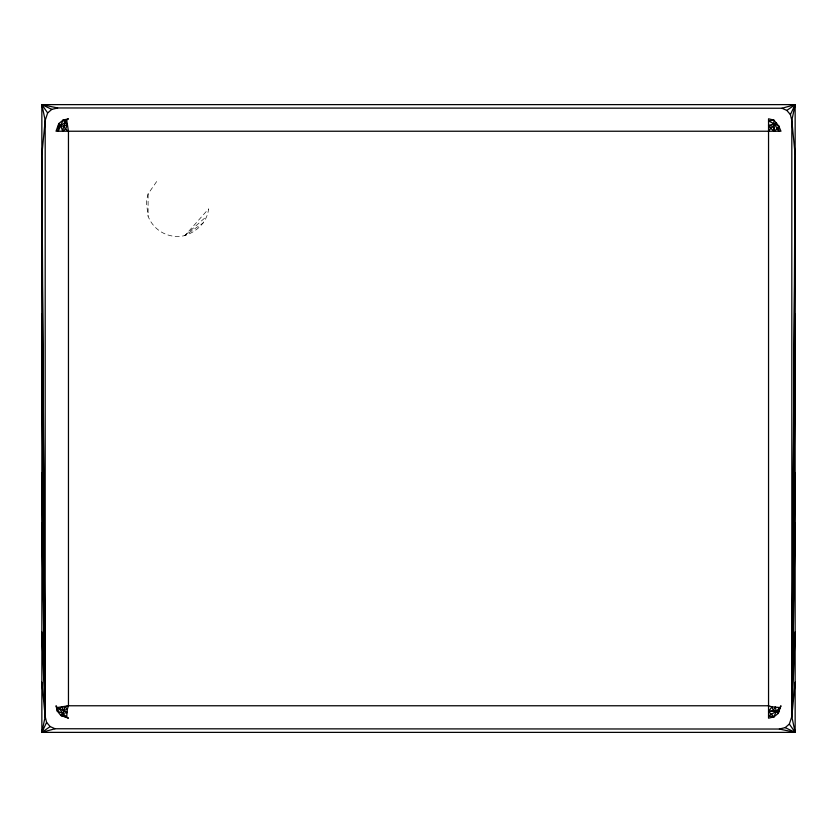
<?xml version="1.0" encoding="UTF-8"?>
<svg xmlns="http://www.w3.org/2000/svg" width="837" height="837" viewBox="0 0 837 837"><rect width="100%" height="100%" fill="white"/><g stroke="black" fill="none" stroke-linecap="round" stroke-linejoin="round"><path stroke-width="0.63" stroke-dasharray="4.18 3.14" d="M156.634 181.566L148.097 193.933L146.287 201.278L148.097 216.197A31.387 31.387 0 0 0 184.956 235.542C197.04 231.514 207.22 221.962 208.601 208.852L184.956 235.542L203.276 222.893M184.956 235.542L206.791 216.197M148.097 193.933L148.097 216.197"/><path stroke-width="1.26" d="M779.373 729.037L785.179 727.615L789.343 724.068L791.812 716.598L795.15 154.845L791.812 120.402L790.39 114.596L786.843 110.432L781.999 108.245L57.627 107.963L41.85 104.625L41.85 732.375L795.15 732.375L795.15 104.625L41.85 104.625L45.188 120.402L45.188 716.598L41.85 732.375L55.001 728.755L779.373 729.037L795.15 732.375L791.812 716.598L791.812 120.402L795.15 104.625L781.999 108.245M795.15 682.155L791.812 716.598L795.15 205.065M795.15 631.935L791.812 716.598L795.15 314.293M795.15 522.707L791.812 716.598L795.15 363.886M58.213 131.231L58.82 123.562L63.12 120.109L68.456 118.802L66.667 119.942L63.12 120.109L58.213 131.231L58.82 123.562L60.766 125.644L62.691 131.231L65.589 129.149L67.389 124.514L63.12 120.109M791.812 716.598L795.15 473.114M58.82 123.562L56.027 131.231L780.973 131.231L778.734 126.042L773.88 120.109L768.544 118.802L768.544 718.198L773.88 716.89L778.18 713.438L780.973 705.769L779.833 707.558L771.913 706.867L768.544 705.769L68.456 705.769L57.167 707.558L67.389 712.486L62.869 713.459L60.787 715.405L66.667 717.058L62.869 713.459L57.334 711.105L57.167 707.558L56.027 705.769L57.334 711.105L60.787 715.405L68.456 718.198L66.667 717.058L67.358 709.138L68.456 705.769L68.456 131.231L66.667 119.942L63.643 126.418L62.691 131.231M778.734 710.958L768.544 711.534L771.913 706.867L773.357 710.582L776.234 711.356L778.18 713.438L779.833 707.558L776.234 711.356L768.544 716.012L773.88 716.89L776.234 711.356L775.261 706.836L773.357 710.582L768.544 711.534L773.88 716.89M66.667 717.058L63.267 715.959L62.869 713.459L65.087 706.867L68.456 705.769M778.18 713.438L779.833 707.558M57.627 107.963L51.821 109.385L47.657 112.932L45.188 120.402L41.85 154.845L45.188 716.598L46.61 722.404L50.157 726.568L55.001 728.755M46.61 722.404L41.85 732.375L50.157 726.568M790.39 114.596L795.15 104.625L786.843 110.432M778.734 126.042L778.787 131.231L774.131 123.541L773.357 126.418L774.309 131.231L773.88 120.109L768.544 120.988L778.734 126.042L777.583 128.291L774.309 131.231L770.626 128.364L768.544 125.466L776.631 123.144M768.544 131.231L770.626 128.364L773.357 126.418L768.544 125.466M57.334 711.105L61.739 706.836L65.087 706.867L67.358 709.138L63.643 710.582L61.739 706.836M58.266 126.042L60.766 125.644L65.516 122.192M60.766 125.644L63.643 126.418L67.389 124.514M60.787 715.405L63.267 715.959M51.821 109.385L41.85 104.625L47.657 112.932M785.179 727.615L795.15 732.375L789.343 724.068M68.456 131.231L65.589 129.149L63.643 126.418M59.417 708.709L62.869 713.459M41.85 682.155L45.188 716.598L41.85 205.065M41.85 631.935L45.188 716.598L41.85 313.666M41.85 523.334L45.188 716.598L41.85 363.886M41.85 473.114L45.188 716.598"/></g></svg>
